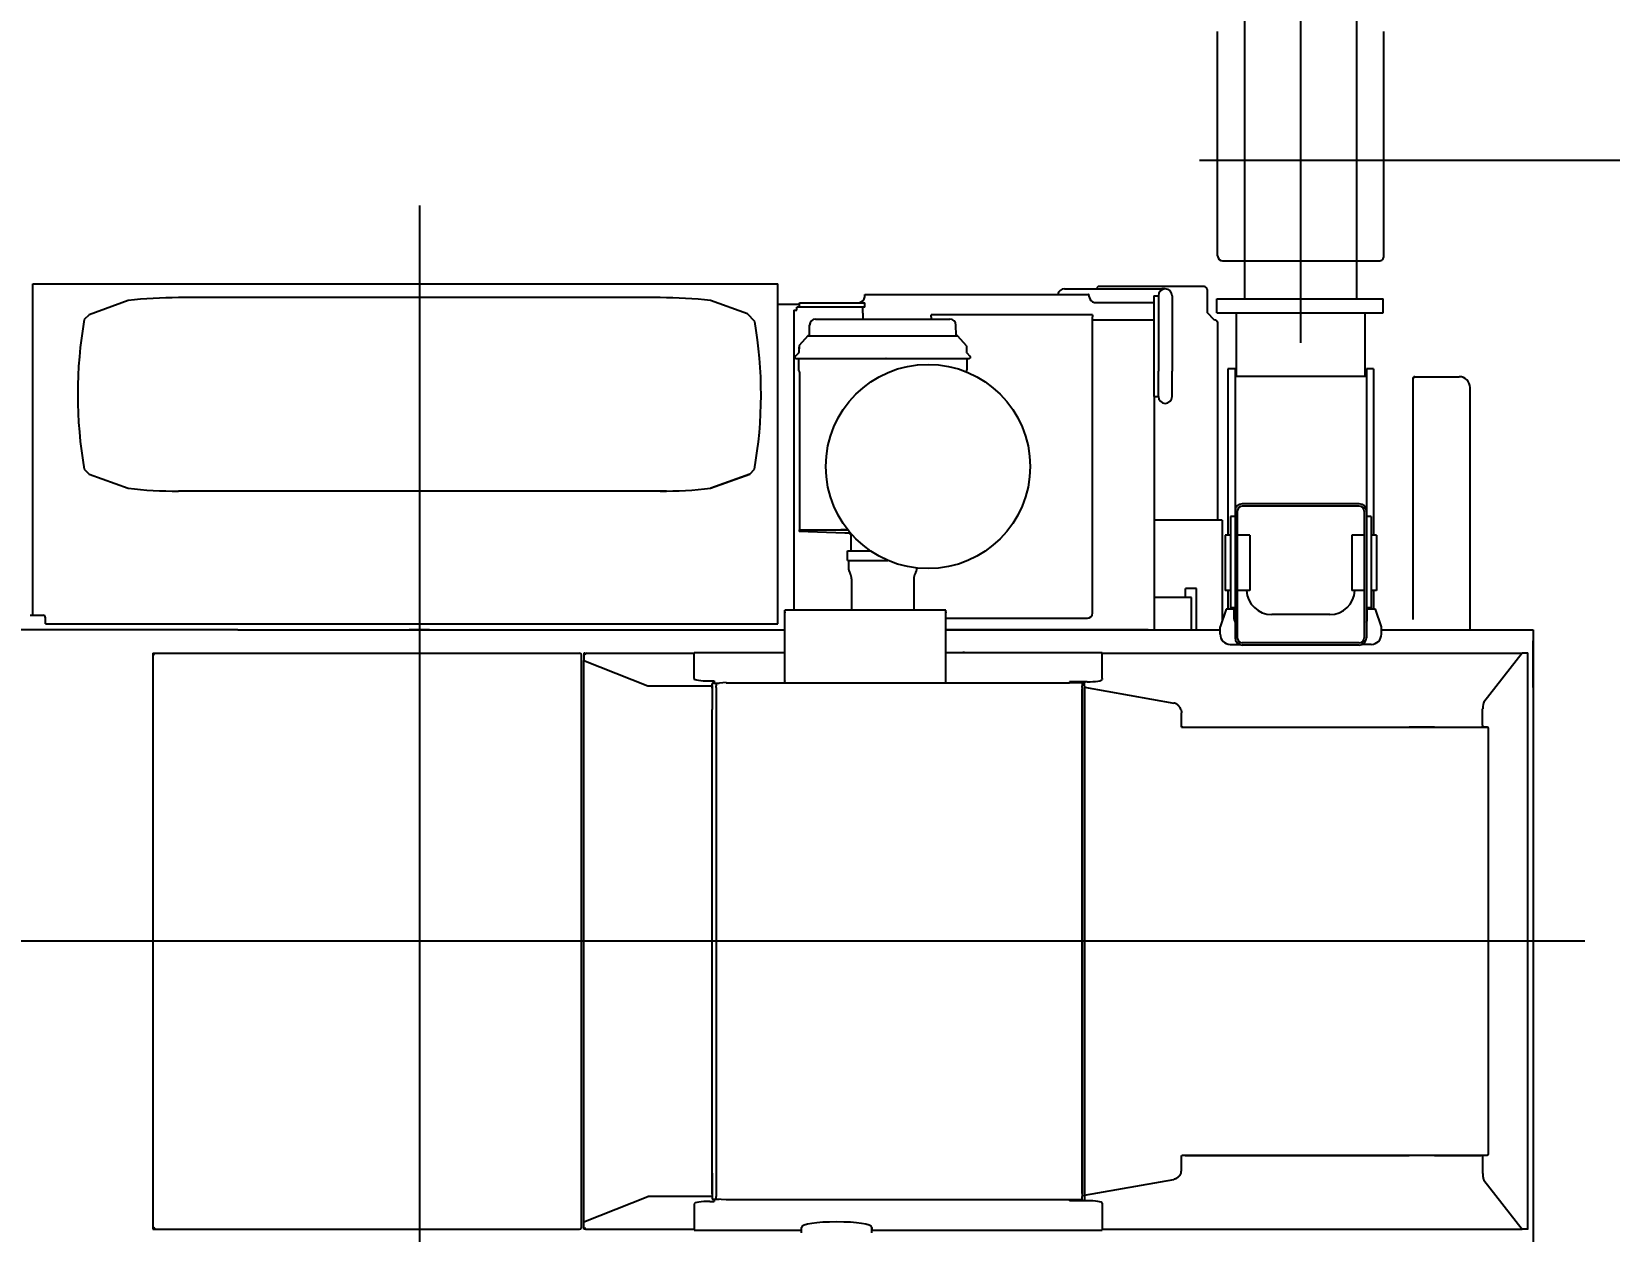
# Model space of a CAD drawing. Extents: x -31701 to 37626, y -27136 to 32271.
# Drawn here: x -23606 to -20474, y 17317 to 19698 of the extents above; entities that cross this region are included whole.
import ezdxf

# ---------------------------------------------------------------- set-up
doc = ezdxf.new("R2010")
doc.units = 0
doc.header["$PDMODE"] = 35
doc.layers.get('0').update_dxf_attribs({"linetype": 'CONTINUOUS'})
doc.layers.get('DEFPOINTS').update_dxf_attribs({"linetype": 'CONTINUOUS'})
doc.styles.add('MX_DIMTXSTY_2', font='txt.shx', dxfattribs={"width": 1.1, "bigfont": 'extfont.shx'})
doc.styles.add('MX_DIMTXSTY_3', font='txt.shx', dxfattribs={"width": 1.2, "bigfont": 'extfont.shx'})
doc.styles.add('MX_NOTE_STANDARD', font='txt.shx', dxfattribs={"bigfont": 'extfont.shx'})
doc.dimstyles.new('MXDIMSTYLE', dxfattribs={"dimtxt": 2.8, "dimasz": 2.5, "dimexe": 1, "dimexo": 0.5, "dimgap": 0.5, "dimtad": 1, "dimdsep": 46, "dimtxsty": 'MX_NOTE_STANDARD', "dimblk1": 'OPEN30', "dimblk2": 'OPEN30', "dimsah": 1, "dimcen": 2.5, "dimadec": 0, "dimazin": 0, "dimtfac": 1, "dimtmove": 0, "dimatfit": 3, "dimldrblk": 'OPEN30', "dimfxl": 1, "dimtzin": 0, "dimarcsym": 0})

# ---------------------------------------------------------------- blocks, each defined once
blk = doc.blocks.new('_OPEN30')
at = {"color": 0, "linetype": 'ByBlock', "lineweight": -2}
for p, q in [((-1, 0.267949), (0, 0)), ((0, 0), (-1, -0.267949)), ((0, 0), (-1, 0))]:
    blk.add_line(p, q, dxfattribs=at)
blk = doc.blocks.new('*D19')
at = {"color": 0, "linetype": 'Continuous', "lineweight": -2}
for p, q in [((-20888.337382, 21142.974889), (-18799.186747, 21142.974889)), ((-18800.186747, 21140.204889), (-18800.186747, 14645.744889)), ((-21170.769755, 14642.974889), (-18799.186747, 14642.974889))]:
    blk.add_line(p, q, dxfattribs=at)
at = {"layer": 'DEFPOINTS', "color": 0, "linetype": 'Continuous', "lineweight": 0}
for p in [(-20888.837382, 21142.974889), (-21171.269755, 14642.974889), (-18800.186747, 14642.974889)]:
    blk.add_point(p, dxfattribs=at)
at = {"color": 0, "linetype": 'Continuous', "lineweight": -2, "xscale": 2.77, "yscale": 2.77, "zscale": 2.77}
for p, rotation in [((-18800.186747, 21142.974889), 90), ((-18800.186747, 14642.974889), 270)]:
    blk.add_blockref('_OPEN30', p, dxfattribs=dict(at, rotation=rotation))
at = {"color": 0, "linetype": 'Continuous', "insert": (-18950.686747, 17892.974889), "char_height": 300, "attachment_point": 5, "rotation": 90, "line_spacing_factor": 0.792857, "style": 'MX_DIMTXSTY_2'}
blk.add_mtext('\\A1;6500', dxfattribs=at)
blk = doc.blocks.new('*D18')
at = {"color": 0, "linetype": 'Continuous', "lineweight": -2}
for p, q in [((-20888.337395, 19442.974889), (-19773.995477, 19442.974889)), ((-19774.995477, 19440.204889), (-19774.995477, 16345.744889)), ((-21170.769646, 16342.974889), (-19773.995477, 16342.974889))]:
    blk.add_line(p, q, dxfattribs=at)
at = {"layer": 'DEFPOINTS', "color": 0, "linetype": 'Continuous', "lineweight": 0}
for p in [(-20888.837395, 19442.974889), (-21171.269646, 16342.974889), (-19774.995477, 16342.974889)]:
    blk.add_point(p, dxfattribs=at)
at = {"color": 0, "linetype": 'Continuous', "lineweight": -2, "xscale": 2.77, "yscale": 2.77, "zscale": 2.77}
for p, rotation in [((-19774.995477, 19442.974889), 90), ((-19774.995477, 16342.974889), 270)]:
    blk.add_blockref('_OPEN30', p, dxfattribs=dict(at, rotation=rotation))
at = {"color": 0, "linetype": 'Continuous', "insert": (-19925.495477, 17892.974889), "char_height": 300, "attachment_point": 5, "rotation": 90, "line_spacing_factor": 0.792857, "style": 'MX_DIMTXSTY_3'}
blk.add_mtext('\\A1;3100', dxfattribs=at)

msp = doc.modelspace()

# ---------------------------------------------------------------- linework, layer by layer
at = {"color": 251, "linetype": 'Continuous'}
for p, q in [((-21087, 19080.06), (-21087, 21550.72)), ((-21198, 19167.78), (-21198, 21142.97)), ((-20976, 19167.78), (-20976, 21142.97)), ((-21252, 19252.97), (-21252, 19697.97)), ((-20922, 19252.97), (-20922, 19697.97)), ((-21287.73, 19442.97), (-20888.84, 19442.97)), ((-21242, 19242.97), (-20932, 19242.97)), ((-21489.01, 19192.17), (-21492.01, 19189.17)), ((-21492.01, 19189.17), (-21492.01, 19187.47)), ((-21279.01, 19192.17), (-21489.01, 19192.17)), ((-21273.01, 19186.17), (-21273.01, 19140.19)), ((-21253.51, 19167.78), (-20923.51, 19167.78)), ((-21253.51, 19139.78), (-21253.51, 19167.78)), ((-20923.51, 19139.78), (-20923.51, 19167.78)), ((-21258.01, 19125.19), (-21273.01, 19140.19)), ((-21253.51, 19139.78), (-20923.51, 19139.78)), ((-21214.5, 19013.59), (-21214.5, 19139.78)), ((-20959.51, 19013.59), (-20959.51, 19139.78)), ((-21255.01, 19125.19), (-21258.01, 19125.19)), ((-21255.01, 19125.19), (-21252.01, 19122.19)), ((-21252.01, 19122.19), (-21252.01, 18728.17)), ((-21231.5, 19028.66), (-21231.5, 18698.96)), ((-21217.5, 19028.66), (-21231.5, 19028.66)), ((-21217.5, 19028.66), (-21217.5, 18494.99)), ((-20956.5, 19013.59), (-21217.5, 19013.59)), ((-20956.5, 19028.66), (-20956.5, 18494.99)), ((-20942.5, 19028.66), (-20956.5, 19028.66)), ((-20942.5, 19028.66), (-20942.5, 18698.96)), ((-20971, 18760.97), (-21203, 18760.97)), ((-20971, 18756.31), (-21203, 18756.31)), ((-21243.01, 18728.17), (-21378, 18728.17)), ((-21243.01, 18728.17), (-21243.01, 18528.63)), ((-21226.5, 18735.83), (-21226.5, 18554.71)), ((-21217.5, 18735.83), (-21226.5, 18735.83)), ((-21213, 18746.31), (-21213, 18494.82)), ((-20961, 18746.31), (-20961, 18494.82)), ((-20947.5, 18735.83), (-20956.5, 18735.83)), ((-20947.5, 18735.83), (-20947.5, 18554.71)), ((-21237, 18698.96), (-21237, 18588.97)), ((-21226.5, 18698.96), (-21237, 18698.96)), ((-21188, 18698.96), (-21213, 18698.96)), ((-21188, 18698.96), (-21188, 18588.97)), ((-20986, 18698.96), (-20986, 18588.97)), ((-20961, 18698.96), (-20986, 18698.96)), ((-20937, 18698.96), (-20947.5, 18698.96)), ((-20937, 18698.96), (-20937, 18588.97)), ((-21304, 18575.09), (-21378, 18575.09)), ((-21294, 18593.16), (-21316, 18593.16)), ((-21316, 18575.09), (-21316, 18593.16)), ((-21304, 18510.97), (-21304, 18575.09)), ((-21294, 18510.97), (-21294, 18593.16)), ((-21226.5, 18588.97), (-21237, 18588.97)), ((-21231.5, 18588.97), (-21231.5, 18551.97)), ((-21188, 18588.97), (-21213, 18588.97)), ((-20961, 18588.97), (-20986, 18588.97)), ((-20937, 18588.97), (-20947.5, 18588.97)), ((-20942.5, 18588.97), (-20942.5, 18551.97)), ((-21235, 18551.97), (-21247, 18516.97)), ((-21219, 18551.97), (-21235, 18551.97)), ((-21217.5, 18554.71), (-21226.5, 18554.71)), ((-21225.5, 18554.71), (-21225.5, 18551.97)), ((-21219, 18531.97), (-21219, 18551.97)), ((-21029.5, 18540.99), (-21144.5, 18540.99)), ((-20947.5, 18554.71), (-20956.5, 18554.71)), ((-20939, 18551.97), (-20955, 18551.97)), ((-20955, 18531.97), (-20955, 18551.97)), ((-20948.5, 18554.71), (-20948.5, 18551.97)), ((-20927, 18516.97), (-20939, 18551.97)), ((-21247, 18501.97), (-21247, 18516.97)), ((-20927, 18501.97), (-20927, 18516.97)), ((-21227, 18481.97), (-21209.36, 18481.97)), ((-20971, 18484.83), (-21203, 18484.83)), ((-20971, 18480.5), (-21203, 18480.5)), ((-20947, 18481.97), (-20964.64, 18481.97))]:
    msp.add_line(p, q, dxfattribs=at)
at = {"color": 104, "linetype": 'Continuous'}
for p, q in [((-22836, 19352.91), (-22836, 16381.37)), ((-23603.13, 19197.27), (-22124.7, 19197.27)), ((-23603.13, 19178.86), (-23603.13, 19197.27)), ((-22124.7, 18522.67), (-22124.7, 19197.27)), ((-23603.13, 19174.97), (-23603.13, 19178.86)), ((-23603.13, 18539.97), (-23603.13, 19174.97)), ((-23414, 19164.08), (-23491.54, 19135.98)), ((-22358, 19169.98), (-23314, 19169.98)), ((-22185.18, 19137.69), (-22258, 19164.08)), ((-21951.9, 19174.7), (-21951.9, 19176.17)), ((-21951.9, 19176.17), (-21508.06, 19176.17)), ((-21555.9, 19187.47), (-21549, 19187.47)), ((-21549, 19187.47), (-21362.81, 19187.47)), ((-21378.5, 19173.56), (-21369.5, 19173.56)), ((-21378.5, 19173.56), (-21378.5, 18973.56)), ((-21369.5, 19173.87), (-21369.5, 19123.87)), ((-21355.9, 19187.47), (-21362.81, 19187.47)), ((-21342.3, 19173.87), (-21342.3, 19123.87)), ((-23491.54, 19135.98), (-23500.9, 19126.61)), ((-22170.47, 19122.98), (-22185.18, 19137.69)), ((-22082, 19156.57), (-22124.7, 19156.57)), ((-22093, 19144.97), (-22087, 19144.97)), ((-22093, 19144.97), (-22093, 19136.97)), ((-22093, 19136.97), (-22093, 18549.97)), ((-22082, 19150.97), (-22087, 19150.97)), ((-22087, 19144.97), (-22087, 19150.97)), ((-22082, 19150.97), (-22082, 19159.97)), ((-22082, 19159.97), (-21952, 19159.97)), ((-21952, 19150.97), (-22082, 19150.97)), ((-22079, 19150.97), (-22079.93, 19150.97)), ((-21956, 19138.97), (-21956, 19150.97)), ((-21956, 19138.97), (-21956, 19127.47)), ((-21952, 19150.97), (-21952, 19159.97)), ((-21500.48, 19135.99), (-21820.48, 19135.99)), ((-21820.48, 19131.69), (-21820.48, 19135.99)), ((-21820.48, 19131.69), (-21820.48, 19127.47)), ((-21500.48, 19135.99), (-21500.48, 19131.69)), ((-21500.48, 18543.69), (-21500.48, 19131.69)), ((-21496.22, 19160.27), (-21378.5, 19160.27)), ((-22062.12, 19095.45), (-22061.77, 19115.68)), ((-22054.04, 19126.68), (-22054.09, 19126.74)), ((-22049.77, 19127.47), (-21783.45, 19127.47)), ((-22049.77, 19127.47), (-21921.54, 19127.47)), ((-21911.68, 19127.47), (-21783.45, 19127.47)), ((-21771.1, 19095.45), (-21771.45, 19115.68)), ((-21378.5, 19124.97), (-21500.48, 19124.97)), ((-21384, 19124.97), (-21392, 19124.97)), ((-21369.5, 19123.87), (-21369.5, 19023.87)), ((-21342.3, 19123.87), (-21342.3, 19023.87)), ((-22082.62, 19074.6), (-22082.96, 19061.4)), ((-22082.69, 19071.75), (-22082.71, 19071.52)), ((-22065.35, 19094.14), (-22082.36, 19075.24)), ((-22064.6, 19094.47), (-22041.75, 19094.47)), ((-22062.42, 19094.78), (-22062.4, 19094.78)), ((-22041.75, 19094.47), (-21791.47, 19094.47)), ((-21791.47, 19094.47), (-21768.61, 19094.47)), ((-21770.8, 19094.78), (-21770.82, 19094.78)), ((-21767.87, 19094.14), (-21750.86, 19075.24)), ((-21750.6, 19074.6), (-21750.25, 19061.4)), ((-22090.11, 19050.17), (-22090.11, 19053.45)), ((-22090.11, 19050.17), (-22089.1, 19050.17)), ((-22083.26, 19060.72), (-22089.82, 19054.16)), ((-22088.99, 19049.04), (-22089.1, 19050.17)), ((-22088.99, 19049.04), (-21744.22, 19049.04)), ((-22083.81, 19048.44), (-22083.81, 19026.52)), ((-21749.96, 19060.72), (-21743.4, 19054.16)), ((-21749.41, 19048.44), (-21749.41, 19026.52)), ((-21743.11, 19050.17), (-21744.22, 19050.17)), ((-21744.11, 19050.17), (-21744.22, 19049.04)), ((-21743.11, 19053.45), (-21743.11, 19050.17)), ((-22081.9, 19023.02), (-22083.29, 19024.92)), ((-22081.61, 19022.14), (-22081.61, 18709.14)), ((-21749.93, 19024.92), (-21751.28, 19023.08)), ((-21369.5, 18973.87), (-21369.5, 19023.87)), ((-21342.3, 18973.87), (-21342.3, 19023.87)), ((-20860.6, 19011.37), (-20864.2, 19011.37)), ((-20864.2, 18531.43), (-20864.2, 19011.37)), ((-20860.6, 19012.97), (-20862.6, 19012.97)), ((-20862.6, 19011.37), (-20862.6, 19012.97)), ((-20860.6, 19012.97), (-20772.6, 19012.97)), ((-20751, 18510.97), (-20751, 18991.37)), ((-21378.5, 18973.56), (-21369.5, 18973.56)), ((-21378, 18973.56), (-21378, 18510.97)), ((-21369.5, 18973.77), (-21369.5, 18973.56)), ((-23500.91, 18829.35), (-23491.54, 18819.98)), ((-23491.54, 18819.98), (-23414, 18791.89)), ((-22258, 18791.89), (-22180.46, 18819.98)), ((-22180.46, 18819.97), (-22257.96, 18791.88)), ((-22180.47, 18819.98), (-22171.1, 18829.35)), ((-22345.52, 18785.97), (-23314, 18785.97)), ((-22082.61, 18709.14), (-21985.65, 18709.14)), ((-22082.61, 18709.14), (-22082.61, 18706.14)), ((-21991.86, 18702.97), (-22082.61, 18706.14)), ((-22022.42, 18709.14), (-22019.21, 18709.14)), ((-21985.65, 18709.14), (-21999.61, 18709.14)), ((-21980.56, 18702.97), (-21991.86, 18702.97)), ((-21991.86, 18702.97), (-21991.86, 18702.47)), ((-21980.13, 18702.47), (-21991.86, 18702.47)), ((-21980.1, 18699.47), (-21980.1, 18691.47)), ((-21986.61, 18648.47), (-21986.61, 18667.47)), ((-21986.61, 18667.47), (-21950.17, 18667.47)), ((-21980.1, 18691.47), (-21980.11, 18691.47)), ((-21980.11, 18691.47), (-21980.11, 18667.47)), ((-21950.17, 18667.47), (-21940.91, 18667.47)), ((-21986.61, 18648.47), (-21906.19, 18648.47)), ((-21984.61, 18648.47), (-21984.61, 18635.47)), ((-21978.26, 18612.15), (-21978.26, 18549.97)), ((-21854.96, 18612.15), (-21854.96, 18549.97)), ((-23608, 18539.97), (-23603.13, 18539.97)), ((-23603.13, 18539.97), (-23583, 18539.97)), ((-22111, 18405.76), (-22111, 18549.97)), ((-21791, 18549.97), (-22111, 18549.97)), ((-22111, 18546.42), (-22111, 18544.58)), ((-22106.32, 18549.97), (-22109.4, 18549.97)), ((-22106.32, 18549.97), (-22106.31, 18549.97)), ((-21795.69, 18549.97), (-21795.69, 18549.97)), ((-21792.6, 18549.97), (-21795.68, 18549.97)), ((-21791, 18405.76), (-21791, 18549.97)), ((-21791, 18546.42), (-21791, 18544.58)), ((-23202.93, 18510.97), (-23673.55, 18510.97)), ((-23587.02, 18510.97), (-23599, 18510.97)), ((-23578, 18522.67), (-23578, 18534.97)), ((-23578, 18522.67), (-22124.7, 18522.67)), ((-23196, 18510.97), (-23202.93, 18510.97)), ((-23196, 18510.97), (-22111, 18510.97)), ((-22816, 18510.97), (-22856, 18510.97)), ((-21791, 18533.69), (-21510.48, 18533.69)), ((-21390, 18510.97), (-21791, 18510.97)), ((-21791, 18510.97), (-21247, 18510.97)), ((-21390, 18510.97), (-21378.17, 18510.97)), ((-21378.17, 18510.97), (-21378, 18510.97)), ((-20927, 18510.97), (-20626, 18510.97)), ((-20626, 18510.97), (-20626, 17274.97)), ((-20626, 18500.81), (-20626, 18488.97)), ((-20626, 18396.28), (-20626, 18488.97)), ((-23364.6, 18464.57), (-23364.6, 17321.37)), ((-23361, 18460.97), (-23364.6, 18464.57)), ((-23364.6, 18464.57), (-22518, 18464.57)), ((-22514.4, 17324.97), (-22514.4, 18460.97)), ((-22509.6, 18464.57), (-22509.6, 18449.88)), ((-22508, 18464.57), (-22509.6, 18464.57)), ((-22509.6, 17336.07), (-22509.6, 18449.88)), ((-22509.35, 18449.67), (-22382.69, 18399.74)), ((-22508, 18460.97), (-22508, 18464.57)), ((-22504.4, 18464.57), (-22291, 18464.57)), ((-22291, 18466.17), (-22291, 18466.13)), ((-22291, 18466.17), (-22111, 18466.17)), ((-22291, 18414.03), (-22291, 18466.13)), ((-21791, 18466.17), (-21757.4, 18466.17)), ((-21791, 18466.17), (-21481, 18466.17)), ((-21754.4, 18466.17), (-21757.4, 18466.17)), ((-21481, 18466.17), (-21481, 18466.13)), ((-21481, 18414.03), (-21481, 18466.13)), ((-21481, 18464.57), (-20647.43, 18464.57)), ((-20647.5, 18464.53), (-20723.99, 18367.2)), ((-20636.65, 18464.57), (-20647.43, 18464.57)), ((-20636.4, 18462.77), (-20636.43, 18462.75)), ((-20636.43, 17323.21), (-20636.43, 18462.75)), ((-20636.4, 18462.97), (-20636.4, 18463.97)), ((-20636.4, 18462.77), (-20636.4, 18462.97)), ((-21481, 18414.03), (-21481, 18412.45)), ((-22380.1, 18399.38), (-22380.1, 18399.4)), ((-22379.34, 18399.38), (-22380.1, 18399.38)), ((-22255, 18399.38), (-22379.34, 18399.38)), ((-22261.03, 18409.4), (-22251, 18409.4)), ((-22255, 18398.43), (-22255, 18404.66)), ((-22255, 18400.11), (-22255, 18399.38)), ((-22255, 18399.38), (-22255, 18352.97)), ((-22255, 18394.87), (-22255, 18398.43)), ((-22255, 18394.87), (-22255, 18352.97)), ((-22253, 18405.07), (-22241.43, 18405.07)), ((-22251, 18409.4), (-22251, 18405.84)), ((-22251, 18405.07), (-22251, 18405.84)), ((-22227, 18406.36), (-22247, 18404.57)), ((-22247, 18404.57), (-22247, 18399.86)), ((-22247, 18396.3), (-22247, 18399.86)), ((-22247, 18396.3), (-22247, 17389.65)), ((-22227, 18406.36), (-22227, 18405.72)), ((-22227, 18405.76), (-21546, 18405.76)), ((-22106, 18405.76), (-22106, 18405.84)), ((-21796, 18405.76), (-21796, 18405.84)), ((-21546, 18407.82), (-21546, 18406.36)), ((-21511, 18407.82), (-21546, 18407.82)), ((-21546, 18406.36), (-21521, 18406.36)), ((-21546, 18405.72), (-21546, 18406.36)), ((-21521, 18406.36), (-21521, 18399.86)), ((-21521, 18396.3), (-21521, 18399.86)), ((-21521, 18396.3), (-21521, 17389.65)), ((-21521, 17392.47), (-21521, 18393.47)), ((-21516, 18407.82), (-21516, 18405.56)), ((-21516, 18398.77), (-21516, 18405.56)), ((-21516, 18398.77), (-21516, 18397.19)), ((-21516, 18397.19), (-21516, 18397.16)), ((-21516, 18396.95), (-21516, 18397.16)), ((-21516, 18396.95), (-21339.03, 18365.61)), ((-21516, 18396.95), (-21516, 18362.97)), ((-22255, 17432.97), (-22255, 18352.97)), ((-21516, 18362.97), (-21516, 17422.97)), ((-20726.23, 18354.02), (-20726.03, 18354.02)), ((-20726.23, 18345.86), (-20726.23, 18354.02)), ((-21323.62, 18317.97), (-21323.62, 18345.86)), ((-21323.62, 18317.97), (-21322.1, 18317.97)), ((-21322.65, 18317.97), (-21321.59, 18317.97)), ((-21321.59, 18317.97), (-21322.1, 18317.97)), ((-21321.59, 18317.97), (-21316.23, 18317.97)), ((-21320.97, 18317.97), (-21321.59, 18317.97)), ((-21316.23, 18317.97), (-21316.23, 18318.58)), ((-21316.23, 18317.97), (-21314.63, 18317.97)), ((-21316.23, 18317.97), (-20729.16, 18317.97)), ((-21314.63, 18317.97), (-20730.49, 18317.97)), ((-20821.6, 18317.98), (-20871.6, 18317.98)), ((-20821.6, 18317.97), (-20871.6, 18317.97)), ((-20730.49, 18317.97), (-20728.23, 18317.97)), ((-20728.22, 18317.97), (-20717.45, 18317.97)), ((-20717.42, 18317.97), (-20728.22, 18317.97)), ((-20726.23, 18321.57), (-20726.23, 18345.86)), ((-20726.23, 18321.57), (-20726.23, 18318.58)), ((-20714.26, 17471.14), (-20714.26, 18314.81)), ((-20523.01, 17892.97), (-28315.75, 17892.97)), ((-21323.62, 17440.09), (-21323.62, 17467.97)), ((-21323.62, 17467.97), (-21322.1, 17467.97)), ((-21321.59, 17467.97), (-21322.1, 17467.97)), ((-21316.23, 17467.97), (-21321.59, 17467.97)), ((-21320.97, 17467.97), (-21321.59, 17467.97)), ((-21320.97, 17468.58), (-21320.97, 17467.97)), ((-20871.6, 17467.97), (-21316.23, 17467.97)), ((-21316.23, 17467.97), (-20871.6, 17467.97)), ((-20821.6, 17467.97), (-20871.6, 17467.97)), ((-20821.6, 17467.96), (-20871.6, 17467.96)), ((-20728.23, 17467.97), (-20821.6, 17467.97)), ((-20821.6, 17467.97), (-20729.16, 17467.97)), ((-20717.42, 17467.97), (-20729.16, 17467.97)), ((-20726.23, 17467.37), (-20726.23, 17464.37)), ((-20726.2, 17466.37), (-20726.23, 17466.42)), ((-20726.2, 17466.37), (-20726.23, 17466.37)), ((-20726.23, 17464.37), (-20726.23, 17440.09)), ((-20726.23, 17440.09), (-20726.23, 17431.93)), ((-20726.23, 17440.09), (-20726.03, 17440.09)), ((-22255, 17391.08), (-22255, 17432.97)), ((-22255, 17432.97), (-22255, 17386.57)), ((-21516, 17422.97), (-21516, 17389)), ((-21516, 17389), (-21339.03, 17420.34)), ((-20726.23, 17431.93), (-20726.03, 17431.93)), ((-20723.99, 17418.75), (-20647.5, 17321.42)), ((-22509.35, 17336.28), (-22382.69, 17386.21)), ((-22255, 17386.57), (-22380.11, 17386.57)), ((-22255, 17391.08), (-22255, 17387.52)), ((-22255, 17387.52), (-22255, 17381.29)), ((-22255, 17386.57), (-22255, 17385.84)), ((-22253, 17380.88), (-22241.43, 17380.88)), ((-22251, 17380.1), (-22251, 17380.88)), ((-22251, 17380.1), (-22251, 17376.54)), ((-22247, 17389.65), (-22247, 17386.09)), ((-22247, 17381.38), (-22247, 17386.09)), ((-22227, 17379.59), (-22247, 17381.38)), ((-22227, 17380.23), (-22227, 17379.59)), ((-22227, 17380.19), (-21546, 17380.19)), ((-21546, 17379.59), (-21546, 17380.23)), ((-21546, 17379.59), (-21546, 17378.12)), ((-21521, 17379.59), (-21546, 17379.59)), ((-21511, 17378.12), (-21546, 17378.12)), ((-21521, 17389.65), (-21521, 17386.09)), ((-21521, 17379.59), (-21521, 17386.09)), ((-21516, 17389), (-21516, 17388.79)), ((-21516, 17388.79), (-21516, 17388.76)), ((-21516, 17387.18), (-21516, 17388.76)), ((-21516, 17387.18), (-21516, 17380.39)), ((-21516, 17378.12), (-21516, 17380.39)), ((-20626, 17389.67), (-20626, 17296.97)), ((-22291, 17371.91), (-22291, 17319.82)), ((-22259.6, 17376.54), (-22251, 17376.54)), ((-21481, 17373.49), (-21481, 17371.91)), ((-21481, 17371.91), (-21481, 17319.82)), ((-23361, 17324.97), (-23364.6, 17321.37)), ((-23364.6, 17321.37), (-22518, 17321.37)), ((-22509.6, 17321.37), (-22509.6, 17336.07)), ((-22508, 17321.37), (-22509.6, 17321.37)), ((-22508, 17324.97), (-22508, 17321.37)), ((-22507.56, 17323.25), (-22507.5, 17323.14)), ((-22504.4, 17321.37), (-22291, 17321.37)), ((-22291, 17319.82), (-22291, 17319.77)), ((-22291, 17319.77), (-22078, 17319.77)), ((-22078, 17314.37), (-22078, 17325.22)), ((-22078, 17325.05), (-22078, 17325.22)), ((-21938, 17325.22), (-21938, 17319.82)), ((-21938, 17314.37), (-21938, 17325.05)), ((-21938, 17319.77), (-21938, 17319.82)), ((-21938, 17319.77), (-21481, 17319.77)), ((-21481, 17321.37), (-20647.43, 17321.37)), ((-21481, 17319.82), (-21481, 17319.77)), ((-20636.65, 17321.37), (-20647.43, 17321.37)), ((-20636.4, 17323.18), (-20636.43, 17323.21)), ((-20636.4, 17322.97), (-20636.4, 17323.18)), ((-20636.4, 17321.98), (-20636.4, 17322.97))]:
    msp.add_line(p, q, dxfattribs=at)
msp.add_circle((-21826.71, 18834.94), 202.7, dxfattribs=at)
at = {"color": 251, "linetype": 'Continuous'}
for centre, radius, start, end in [((-21242, 19252.97), 10, 179.99998, 269.99996), ((-20932, 19252.97), 10, 269.99996, 0), ((-21279.01, 19186.17), 6, 0, 90), ((-21203, 18746.47), 14.5, 89.99998, 179.99996), ((-21203, 18746.31), 10, 89.99998, 179.99996), ((-20971, 18746.47), 14.5, 359.99996, 89.99993), ((-20971, 18746.31), 10, 359.99996, 89.99993), ((-21144.5, 18590.99), 50, 182.32132, 270.00002), ((-21029.5, 18590.99), 50, 270.00002, 357.67868), ((-21205, 18531.97), 14, 180, 206.81476), ((-20969, 18531.97), 14, 333.27008, 359.99996), ((-21227, 18501.97), 20, 180, 270), ((-21203, 18494.99), 14.5, 180.00004, 270.00002), ((-21203, 18494.82), 10, 180.00004, 270.00002), ((-20971, 18494.99), 14.5, 270.00002, 359.99996), ((-20971, 18494.82), 10, 270.00002, 359.99996), ((-20947, 18501.97), 20, 270, 0)]:
    msp.add_arc(centre, radius, start, end, dxfattribs=at)
at = {"color": 104, "linetype": 'Continuous'}
for centre, radius, start, end in [((-23314, 18319.98), 850, 90, 96.75635), ((-22358, 18319.98), 850, 83.24366, 90), ((-21965.9, 19173.87), 14, 278.21321, 351.78679), ((-21555.9, 19173.87), 13.6, 90, 170.26384), ((-21492.9, 19173.87), 14, 188.21321, 256.27087), ((-21355.9, 19173.87), 13.6, 0, 180), ((-21964.99, 19168.04), 8.1, 274.9245, 277.71119), ((-21965.3, 19169.83), 9.91, 276.08423, 278.12028), ((-21645.9, 19133.87), 17.3, 172.72957, 172.9799), ((-22664, 18977.98), 850, 169.92904, 190.07043), ((-23008, 18977.98), 850, 349.92998, 9.8221), ((-22049.77, 19115.47), 12, 90.00269, 178.99999), ((-21783.45, 19115.47), 12, 1.00001, 89.99731), ((-22059.59, 19069.33), 23.22, 174.57862, 182.96832), ((-22081.62, 19074.57), 1, 138.00094, 178.49906), ((-22064.6, 19093.47), 0.999, 89.9331, 138.00834), ((-22063.12, 19095.47), 1, 270.00019, 358.99985), ((-21770.1, 19095.47), 1, 181.00015, 269.99981), ((-21768.61, 19093.47), 0.999, 41.99166, 90.0669), ((-21772.43, 19076.91), 17.95, 74.52665, 76.05985), ((-21751.6, 19074.57), 1, 1.50121, 41.99845), ((-22089.11, 19053.45), 1, 135.0019, 179.9979), ((-22084.81, 19048.44), 1, 0.00017, 36.86909), ((-22083.96, 19061.43), 1, 315.00121, 358.49881), ((-21922.1, 19046.03), 3.16, 107.52692, 111.38544), ((-21911.12, 19046.03), 3.15, 68.61155, 72.474), ((-21749.25, 19061.43), 1, 181.50118, 224.99881), ((-21748.41, 19048.44), 1, 143.13091, 179.99983), ((-21744.11, 19053.45), 1, 0.00065, 44.99956), ((-22081.11, 19026.52), 2.7, 180.00048, 216.16052), ((-22083.11, 19022.14), 1.5, 0.00048, 36.16052), ((-21752.11, 19026.52), 2.7, 323.83948, 359.99952), ((-20772.6, 18991.37), 21.6, 0, 90), ((-21355.9, 18973.87), 13.6, 180, 0), ((-23314, 19635.98), 850, 263.24365, 269.99996), ((-22358, 19635.98), 850, 270, 276.75635), ((-21983.1, 18699.47), 3, 0.00632, 90.00591), ((-21958.61, 18635.47), 26, 180, 210.46302), ((-21874.61, 18635.47), 26, 329.53698, 355.5089), ((-21998.26, 18612.15), 20, 0, 30.46302), ((-21834.96, 18612.15), 20, 149.53698, 180), ((-23583, 18534.97), 5, 0, 90), ((-21510.48, 18543.69), 10, 270, 0), ((-22518, 18460.97), 3.6, 0, 90), ((-22504.4, 18460.97), 3.6, 90, 180), ((-20647.42, 18464.48), 0.0929, 97.35397, 148.81072), ((-20728.23, 18321.57), 3.6, 270, 303.74899), ((-20728.23, 17464.37), 3.6, 56.25102, 90), ((-20640.05, 17379.13), 3.62, 0.02697, 6.9791), ((-20640.06, 17372.82), 3.63, 353.02759, 359.96386), ((-22518, 17324.97), 3.6, 270, 0), ((-22504.4, 17324.97), 3.6, 180, 208.51399), ((-22504.4, 17324.97), 3.6, 210.68584, 238.53555), ((-22504.4, 17324.98), 3.61, 238.57623, 242.74413), ((-22504.4, 17324.97), 3.6, 242.66023, 258.97269), ((-22504.4, 17324.97), 3.6, 258.97349, 270), ((-20647.42, 17321.47), 0.0929, 211.18928, 262.64603)]:
    msp.add_arc(centre, radius, start, end, dxfattribs=at)
for centre, major_axis, ratio, start_param, end_param in [((-22109.4, 18548.37), (3.6, 0), 0.859536, 0.541551, 0.5434296), ((-21792.6, 18548.37), (3.6, 0), 0.859536, 2.598163, 2.6000417), ((-22506.01, 18449.88), (3.59, 0), 0.155209, 3.1416019, 3.5167224), ((-22506, 18449.88), (2, 0), 0.155113, 3.1415967, 3.5164737), ((-20636.65, 18460.97), (0, -3.6), 0.122785, 2.5525617, 3.1415927), ((-22261, 18414.03), (-30, 0), 0.154348, 0, 1.5698669), ((-21511, 18412.45), (-30, 0), 0.154348, 1.5707963, 3.1415927), ((-22379.34, 18399.94), (3.6, 0), 0.155044, 3.5162879, 4.4979593), ((-22253, 18404.66), (2, 0), 0.207237, 1.5708182, 3.14159), ((-22107.41, 18409.6), (3.6, 0), 0.200504, 3.1416021, 3.6134885), ((-20723.58, 18345.86), (0, -21.6), 0.122785, 3.2965894, 4.3250724), ((-20717.86, 18314.37), (2.7, 2.7), 0.884697, 5.5588838, 7.0074881), ((-20717.86, 17471.58), (2.7, -2.7), 0.884696, 5.5588828, 7.007486), ((-20723.58, 17440.09), (0, -21.6), 0.122785, 5.0997056, 6.1281886), ((-22379.34, 17386.01), (3.6, 0), 0.155044, 1.785226, 2.7668974), ((-22253, 17381.29), (2, 0), 0.207237, 3.1415953, 4.7123671), ((-21511, 17373.49), (-30, 0), 0.154377, 3.1415927, 4.712389), ((-22261, 17371.91), (-30, 0), 0.154377, 4.6657572, 6.2831853), ((-22506.01, 17336.07), (3.59, 0), 0.155209, 2.7664629, 3.1415834), ((-22008, 17325.22), (-70, 0), 0.154377, 3.1415927, 6.2831853), ((-20636.65, 17324.97), (0, 3.6), 0.122785, 3.1415927, 3.7306236)]:
    msp.add_ellipse(centre, major_axis=major_axis, ratio=ratio, start_param=start_param, end_param=end_param, dxfattribs=at)
for points, knots in [([(-21952.05, 19171.87), (-21952.04, 19171.88), (-21952.04, 19171.9), (-21952.04, 19171.92), (-21952.04, 19171.94), (-21952.03, 19171.96), (-21952.03, 19171.98), (-21952.03, 19172), (-21952.03, 19172.02), (-21952.02, 19172.04), (-21952.02, 19172.06), (-21952.02, 19172.08), (-21952.02, 19172.1), (-21952.02, 19172.12), (-21952.01, 19172.14), (-21952.01, 19172.16), (-21952.01, 19172.18), (-21952.01, 19172.2), (-21952.01, 19172.22), (-21952, 19172.24), (-21952, 19172.26), (-21952, 19172.28), (-21952, 19172.3), (-21952, 19172.32), (-21951.99, 19172.34), (-21951.99, 19172.36), (-21951.99, 19172.38), (-21951.99, 19172.4), (-21951.99, 19172.42), (-21951.99, 19172.44), (-21951.98, 19172.46), (-21951.98, 19172.48), (-21951.98, 19172.5), (-21951.98, 19172.52), (-21951.98, 19172.54), (-21951.98, 19172.56), (-21951.97, 19172.58), (-21951.97, 19172.6), (-21951.97, 19172.62), (-21951.97, 19172.64), (-21951.97, 19172.66), (-21951.97, 19172.68), (-21951.97, 19172.7), (-21951.96, 19172.72), (-21951.96, 19172.74), (-21951.96, 19172.77), (-21951.96, 19172.79), (-21951.96, 19172.81), (-21951.96, 19172.83), (-21951.96, 19172.85), (-21951.96, 19172.87), (-21951.95, 19172.89), (-21951.95, 19172.91), (-21951.95, 19172.93), (-21951.95, 19172.95), (-21951.95, 19172.97), (-21951.95, 19172.99), (-21951.95, 19173.01), (-21951.95, 19173.03), (-21951.95, 19173.05), (-21951.95, 19173.07), (-21951.94, 19173.09), (-21951.94, 19173.11), (-21951.94, 19173.13), (-21951.94, 19173.15), (-21951.94, 19173.17), (-21951.94, 19173.19), (-21951.94, 19173.21), (-21951.94, 19173.23), (-21951.94, 19173.25), (-21951.94, 19173.27), (-21951.93, 19173.29), (-21951.93, 19173.31), (-21951.93, 19173.33), (-21951.93, 19173.35), (-21951.93, 19173.37), (-21951.93, 19173.39), (-21951.93, 19173.41), (-21951.93, 19173.43), (-21951.93, 19173.46), (-21951.93, 19173.48), (-21951.93, 19173.5), (-21951.93, 19173.52), (-21951.92, 19173.54), (-21951.92, 19173.56), (-21951.92, 19173.58), (-21951.92, 19173.6), (-21951.92, 19173.62), (-21951.92, 19173.64), (-21951.92, 19173.66), (-21951.92, 19173.68), (-21951.92, 19173.7), (-21951.92, 19173.72), (-21951.92, 19173.74), (-21951.92, 19173.76), (-21951.92, 19173.78), (-21951.92, 19173.8), (-21951.92, 19173.82), (-21951.92, 19173.84), (-21951.91, 19173.86), (-21951.91, 19173.88), (-21951.91, 19173.9), (-21951.91, 19173.92), (-21951.91, 19173.94), (-21951.91, 19173.96), (-21951.91, 19173.98), (-21951.91, 19174), (-21951.91, 19174.02), (-21951.91, 19174.04), (-21951.91, 19174.06), (-21951.91, 19174.08), (-21951.91, 19174.11), (-21951.91, 19174.13), (-21951.91, 19174.15), (-21951.91, 19174.17), (-21951.91, 19174.19), (-21951.91, 19174.21), (-21951.91, 19174.23), (-21951.91, 19174.25), (-21951.91, 19174.27), (-21951.91, 19174.29), (-21951.9, 19174.31), (-21951.9, 19174.33), (-21951.9, 19174.35), (-21951.9, 19174.37), (-21951.9, 19174.39), (-21951.9, 19174.41), (-21951.9, 19174.43), (-21951.9, 19174.45), (-21951.9, 19174.47), (-21951.9, 19174.49), (-21951.9, 19174.51), (-21951.9, 19174.53), (-21951.9, 19174.55), (-21951.9, 19174.57), (-21951.9, 19174.59), (-21951.9, 19174.61), (-21951.9, 19174.64), (-21951.9, 19174.63), (-21951.9, 19174.61), (-21951.9, 19174.67), (-21951.9, 19174.68), (-21951.9, 19174.7)], [0, 0, 0, 0, 0.020323, 0.0406461, 0.0609691, 0.0812921, 0.1016151, 0.1219381, 0.142261, 0.1625839, 0.1829068, 0.2032297, 0.2235527, 0.2438756, 0.2641984, 0.2845213, 0.3048441, 0.325167, 0.3454898, 0.3658127, 0.3861355, 0.4064583, 0.4267811, 0.4471039, 0.4674267, 0.4877495, 0.5080723, 0.5283951, 0.5487179, 0.5690407, 0.5893635, 0.6096862, 0.630009, 0.6503318, 0.6706546, 0.6909773, 0.7113001, 0.7316229, 0.7519456, 0.7722684, 0.7925912, 0.8129139, 0.8332367, 0.8535595, 0.8738822, 0.894205, 0.9145277, 0.9348505, 0.9551732, 0.975496, 0.9958188, 1.0161415, 1.0364643, 1.056787, 1.0771098, 1.0974325, 1.1177553, 1.138078, 1.1584007, 1.1787235, 1.1990462, 1.2193689, 1.2396917, 1.2600144, 1.2803371, 1.3006598, 1.3209826, 1.3413053, 1.361628, 1.3819507, 1.4022735, 1.4225962, 1.4429189, 1.4632416, 1.4835644, 1.5038871, 1.5242098, 1.5445325, 1.5648553, 1.585178, 1.6055007, 1.6258234, 1.6461462, 1.6664689, 1.6867916, 1.7071143, 1.727437, 1.7477598, 1.7680825, 1.7884052, 1.8087279, 1.8290507, 1.8493734, 1.8696961, 1.8900189, 1.9103416, 1.9306643, 1.950987, 1.9713097, 1.9916324, 2.0119551, 2.0322777, 2.0526004, 2.0729231, 2.0932459, 2.1135688, 2.1338917, 2.1542147, 2.1745375, 2.1948603, 2.2151829, 2.2355052, 2.2558272, 2.2761491, 2.2964711, 2.3167935, 2.3371165, 2.3574404, 2.3777654, 2.3980912, 2.4184166, 2.4387408, 2.4590626, 2.4793809, 2.4996951, 2.5200077, 2.5403242, 2.5606503, 2.5809916, 2.6013481, 2.6216981, 2.6420144, 2.6622699, 2.6824845, 2.7028083, 2.7233996, 2.7439129, 2.7635994, 2.7722943, 2.7729157, 2.8022802, 2.8466377, 2.8466377, 2.8466377, 2.8466377]), ([(-21506.76, 19171.87), (-21506.76, 19171.9), (-21506.77, 19171.94), (-21506.78, 19172), (-21506.79, 19172.07), (-21506.8, 19172.13), (-21506.81, 19172.2), (-21506.82, 19172.26), (-21506.83, 19172.33), (-21506.84, 19172.39), (-21506.85, 19172.46), (-21506.86, 19172.52), (-21506.87, 19172.58), (-21506.88, 19172.65), (-21506.89, 19172.71), (-21506.9, 19172.78), (-21506.91, 19172.84), (-21506.92, 19172.9), (-21506.93, 19172.97), (-21506.95, 19173.03), (-21506.96, 19173.09), (-21506.97, 19173.15), (-21506.98, 19173.22), (-21506.99, 19173.28), (-21507, 19173.34), (-21507.01, 19173.4), (-21507.02, 19173.46), (-21507.04, 19173.53), (-21507.05, 19173.59), (-21507.06, 19173.65), (-21507.07, 19173.71), (-21507.08, 19173.77), (-21507.1, 19173.84), (-21507.11, 19173.9), (-21507.12, 19173.96), (-21507.13, 19174.02), (-21507.15, 19174.08), (-21507.16, 19174.15), (-21507.17, 19174.21), (-21507.19, 19174.27), (-21507.2, 19174.33), (-21507.21, 19174.39), (-21507.23, 19174.45), (-21507.24, 19174.51), (-21507.25, 19174.57), (-21507.27, 19174.64), (-21507.28, 19174.7), (-21507.3, 19174.75), (-21507.31, 19174.81), (-21507.33, 19174.87), (-21507.34, 19174.93), (-21507.36, 19174.99), (-21507.37, 19175.05), (-21507.39, 19175.1), (-21507.4, 19175.16), (-21507.42, 19175.21), (-21507.44, 19175.27), (-21507.45, 19175.32), (-21507.47, 19175.37), (-21507.49, 19175.42), (-21507.5, 19175.47), (-21507.52, 19175.52), (-21507.54, 19175.57), (-21507.56, 19175.61), (-21507.58, 19175.66), (-21507.59, 19175.7), (-21507.61, 19175.74), (-21507.63, 19175.78), (-21507.65, 19175.82), (-21507.67, 19175.86), (-21507.69, 19175.89), (-21507.71, 19175.93), (-21507.73, 19175.96), (-21507.75, 19175.99), (-21507.78, 19176.02), (-21507.8, 19176.04), (-21507.82, 19176.07), (-21507.84, 19176.09), (-21507.87, 19176.11), (-21507.89, 19176.12), (-21507.91, 19176.14), (-21507.94, 19176.15), (-21507.96, 19176.16), (-21507.99, 19176.17), (-21508.01, 19176.17), (-21508.03, 19176.17), (-21508.05, 19176.17), (-21508.06, 19176.17)], [0, 0, 0, 0, 0.0646753, 0.1296905, 0.1949538, 0.2603831, 0.3259063, 0.3914607, 0.4569926, 0.5224565, 0.5878152, 0.6530386, 0.7181036, 0.7829937, 0.8476979, 0.9122108, 0.9765318, 1.0406646, 1.1046168, 1.1683992, 1.2320254, 1.2955113, 1.3588746, 1.4221341, 1.4853094, 1.5484204, 1.6114865, 1.6745265, 1.7375576, 1.8005953, 1.8636528, 1.9267403, 1.9898645, 2.0530284, 2.1162306, 2.1794644, 2.242718, 2.3059735, 2.3692066, 2.432386, 2.4954728, 2.5584201, 2.6211728, 2.6836862, 2.7459536, 2.8079632, 2.8696919, 2.9311066, 2.9921657, 3.0528204, 3.1130163, 3.1726947, 3.2317944, 3.2902524, 3.3480062, 3.4049946, 3.4611596, 3.5164478, 3.5708116, 3.6242111, 3.6766154, 3.7280026, 3.7783514, 3.8276353, 3.8758233, 3.9228809, 3.9687711, 4.0134558, 4.0568967, 4.0990567, 4.1399016, 4.1794015, 4.2175325, 4.2542791, 4.2896359, 4.3236107, 4.3562179, 4.3874783, 4.4174353, 4.4461569, 4.4737347, 4.5002797, 4.5259144, 4.5507614, 4.5749301, 4.5986233, 4.6221631, 4.6221631, 4.6221631, 4.6221631]), ([(-21324.8, 18352.25), (-21324.84, 18352.38), (-21324.92, 18352.63), (-21325.05, 18353.01), (-21325.18, 18353.39), (-21325.32, 18353.77), (-21325.47, 18354.14), (-21325.63, 18354.5), (-21325.79, 18354.87), (-21325.96, 18355.23), (-21326.13, 18355.58), (-21326.31, 18355.93), (-21326.5, 18356.28), (-21326.69, 18356.62), (-21326.89, 18356.96), (-21327.09, 18357.29), (-21327.3, 18357.62), (-21327.52, 18357.94), (-21327.74, 18358.26), (-21327.97, 18358.57), (-21328.2, 18358.88), (-21328.44, 18359.18), (-21328.68, 18359.47), (-21328.93, 18359.76), (-21329.18, 18360.04), (-21329.43, 18360.32), (-21329.7, 18360.59), (-21329.96, 18360.86), (-21330.23, 18361.12), (-21330.5, 18361.37), (-21330.78, 18361.62), (-21331.06, 18361.86), (-21331.35, 18362.09), (-21331.64, 18362.32), (-21331.93, 18362.54), (-21332.23, 18362.75), (-21332.53, 18362.96), (-21332.83, 18363.16), (-21333.14, 18363.35), (-21333.45, 18363.53), (-21333.76, 18363.71), (-21334.07, 18363.89), (-21334.39, 18364.05), (-21334.71, 18364.21), (-21335.03, 18364.36), (-21335.35, 18364.5), (-21335.68, 18364.64), (-21336.01, 18364.77), (-21336.34, 18364.89), (-21336.67, 18365.01), (-21337, 18365.12), (-21337.34, 18365.22), (-21337.67, 18365.31), (-21338.01, 18365.4), (-21338.35, 18365.47), (-21338.69, 18365.55), (-21338.92, 18365.59), (-21339.03, 18365.61)], [0, 0, 0, 0, 0.4022539, 0.8038274, 1.2046803, 1.6047705, 2.0040562, 2.4024965, 2.800051, 3.1966805, 3.5923464, 3.9870117, 4.3806402, 4.7731976, 5.1646509, 5.5549689, 5.9441227, 6.332085, 6.7188312, 7.1043391, 7.4885891, 7.8715646, 8.2532519, 8.6336405, 9.0127234, 9.3904973, 9.7669622, 10.1421217, 10.5159807, 10.8885462, 11.2598269, 11.629834, 11.9985804, 12.3660809, 12.7323525, 13.0974136, 13.4612847, 13.8239879, 14.1855469, 14.5459873, 14.905336, 15.2636218, 15.6208747, 15.9771265, 16.3324103, 16.6867607, 17.0402139, 17.3928073, 17.7445798, 18.0955717, 18.4458248, 18.7953821, 19.1442882, 19.4925888, 19.8403314, 20.1875647, 20.5343379, 20.5343379, 20.5343379, 20.5343379]), ([(-21324.8, 18352.25), (-21324.78, 18352.2), (-21324.75, 18352.1), (-21324.7, 18351.94), (-21324.66, 18351.78), (-21324.61, 18351.63), (-21324.57, 18351.47), (-21324.52, 18351.32), (-21324.47, 18351.16), (-21324.43, 18351), (-21324.39, 18350.84), (-21324.34, 18350.69), (-21324.3, 18350.53), (-21324.26, 18350.37), (-21324.22, 18350.21), (-21324.18, 18350.05), (-21324.14, 18349.89), (-21324.1, 18349.73), (-21324.07, 18349.57), (-21324.03, 18349.41), (-21324, 18349.25), (-21323.96, 18349.09), (-21323.93, 18348.93), (-21323.9, 18348.77), (-21323.87, 18348.61), (-21323.85, 18348.45), (-21323.82, 18348.29), (-21323.79, 18348.13), (-21323.77, 18347.97), (-21323.75, 18347.81), (-21323.73, 18347.64), (-21323.71, 18347.48), (-21323.7, 18347.32), (-21323.68, 18347.16), (-21323.67, 18347), (-21323.66, 18346.83), (-21323.65, 18346.67), (-21323.64, 18346.51), (-21323.63, 18346.35), (-21323.63, 18346.18), (-21323.62, 18346.02), (-21323.62, 18345.91), (-21323.62, 18345.86)], [0, 0, 0, 0, 0.161758, 0.3238125, 0.4861411, 0.6487198, 0.811524, 0.9745288, 1.1377092, 1.3010405, 1.4644982, 1.6280586, 1.7916989, 1.9553973, 2.1191334, 2.2828884, 2.4466454, 2.6103893, 2.7741074, 2.9377895, 3.1014281, 3.2650185, 3.4285589, 3.5920485, 3.7554862, 3.9188705, 4.0822, 4.2454732, 4.4086889, 4.5718461, 4.7349443, 4.8979834, 5.0609641, 5.2238878, 5.3867567, 5.5495739, 5.7123434, 5.8750704, 6.0377611, 6.2004228, 6.363064, 6.5256938, 6.5256938, 6.5256938, 6.5256938]), ([(-21324.8, 17433.7), (-21324.79, 17433.74), (-21324.76, 17433.81), (-21324.73, 17433.93), (-21324.7, 17434.04), (-21324.66, 17434.15), (-21324.63, 17434.26), (-21324.59, 17434.38), (-21324.56, 17434.49), (-21324.53, 17434.61), (-21324.5, 17434.72), (-21324.46, 17434.83), (-21324.43, 17434.95), (-21324.4, 17435.06), (-21324.37, 17435.18), (-21324.34, 17435.29), (-21324.3, 17435.41), (-21324.27, 17435.52), (-21324.24, 17435.64), (-21324.22, 17435.75), (-21324.19, 17435.87), (-21324.16, 17435.98), (-21324.13, 17436.1), (-21324.1, 17436.22), (-21324.08, 17436.33), (-21324.05, 17436.45), (-21324.02, 17436.56), (-21324, 17436.68), (-21323.98, 17436.8), (-21323.95, 17436.91), (-21323.93, 17437.03), (-21323.91, 17437.15), (-21323.89, 17437.26), (-21323.87, 17437.38), (-21323.85, 17437.5), (-21323.83, 17437.62), (-21323.81, 17437.73), (-21323.79, 17437.85), (-21323.77, 17437.97), (-21323.76, 17438.09), (-21323.74, 17438.2), (-21323.73, 17438.32), (-21323.72, 17438.44), (-21323.7, 17438.56), (-21323.69, 17438.67), (-21323.68, 17438.79), (-21323.67, 17438.91), (-21323.66, 17439.03), (-21323.65, 17439.15), (-21323.65, 17439.26), (-21323.64, 17439.38), (-21323.64, 17439.5), (-21323.63, 17439.62), (-21323.63, 17439.74), (-21323.63, 17439.86), (-21323.62, 17439.97), (-21323.62, 17440.05), (-21323.62, 17440.09)], [0, 0, 0, 0, 0.1176103, 0.2353804, 0.3533023, 0.4713671, 0.5895658, 0.7078889, 0.8263268, 0.9448698, 1.063508, 1.1822317, 1.3010312, 1.4198968, 1.5388192, 1.6577891, 1.7767977, 1.8958365, 2.0148974, 2.1339728, 2.2530555, 2.3721391, 2.4912178, 2.6102864, 2.7293405, 2.8483766, 2.9673921, 3.0863852, 3.2053551, 3.3243021, 3.4432264, 3.5621275, 3.6810045, 3.7998566, 3.918683, 4.0374825, 4.1562541, 4.2749971, 4.3937103, 4.5123932, 4.631045, 4.7496652, 4.8682536, 4.9868102, 5.1053351, 5.223829, 5.3422925, 5.4607268, 5.5791336, 5.6975146, 5.8158721, 5.934209, 6.052528, 6.1708311, 6.2891198, 6.4073961, 6.525664, 6.525664, 6.525664, 6.525664]), ([(-21324.8, 17433.7), (-21324.84, 17433.57), (-21324.92, 17433.32), (-21325.05, 17432.94), (-21325.18, 17432.56), (-21325.32, 17432.18), (-21325.47, 17431.81), (-21325.63, 17431.45), (-21325.79, 17431.08), (-21325.96, 17430.72), (-21326.13, 17430.37), (-21326.31, 17430.02), (-21326.5, 17429.67), (-21326.69, 17429.33), (-21326.89, 17428.99), (-21327.09, 17428.66), (-21327.3, 17428.33), (-21327.52, 17428.01), (-21327.74, 17427.69), (-21327.97, 17427.38), (-21328.2, 17427.07), (-21328.44, 17426.77), (-21328.68, 17426.48), (-21328.93, 17426.19), (-21329.18, 17425.91), (-21329.43, 17425.63), (-21329.7, 17425.36), (-21329.96, 17425.09), (-21330.23, 17424.83), (-21330.5, 17424.58), (-21330.78, 17424.33), (-21331.06, 17424.09), (-21331.35, 17423.86), (-21331.64, 17423.63), (-21331.93, 17423.41), (-21332.23, 17423.2), (-21332.53, 17422.99), (-21332.83, 17422.79), (-21333.14, 17422.6), (-21333.44, 17422.42), (-21333.76, 17422.24), (-21334.07, 17422.06), (-21334.39, 17421.9), (-21334.71, 17421.74), (-21335.03, 17421.59), (-21335.35, 17421.45), (-21335.68, 17421.31), (-21336.01, 17421.18), (-21336.34, 17421.06), (-21336.67, 17420.94), (-21337, 17420.83), (-21337.34, 17420.73), (-21337.67, 17420.64), (-21338.01, 17420.55), (-21338.35, 17420.47), (-21338.69, 17420.4), (-21338.92, 17420.36), (-21339.03, 17420.34)], [0, 0, 0, 0, 0.4022906, 0.8038938, 1.2047629, 1.6048544, 2.0041297, 2.4025507, 2.8000792, 3.1966778, 3.5923093, 3.9869376, 4.3805274, 4.7730449, 5.1644577, 5.5547349, 5.9438479, 6.33177, 6.7184771, 7.1039476, 7.4881628, 7.8711071, 8.2527682, 8.6331374, 9.0122092, 9.3899809, 9.7664517, 10.1416231, 10.5154989, 10.8880852, 11.2593903, 11.6294243, 11.9981997, 12.3657308, 12.7320337, 13.0971267, 13.4610297, 13.8237644, 14.1853542, 14.5458243, 14.9052014, 15.2635139, 15.6207918, 15.9770666, 16.3323713, 16.6867404, 17.0402101, 17.3928176, 17.744602, 18.0956037, 18.4458644, 18.7954274, 19.1443374, 19.4926405, 19.8403843, 20.1876179, 20.5343909, 20.5343909, 20.5343909, 20.5343909])]:
    msp.add_open_spline(points, degree=3, knots=knots, dxfattribs=at)

# ---------------------------------------------------------------- dimensions: what is measured, and where the dimension line sits
at = {"color": 7, "linetype": 'Continuous'}
for base, p1, p2, override, picture, middle in [((-18800.19, 14642.97), (-20888.84, 21142.97), (-21171.27, 14642.97), {"dimtxt": 300, "dimasz": 2.77, "dimdec": 1, "dimtxsty": 'MX_DIMTXSTY_2', "dimtzin": 8}, '*D19', (-18800.19, 17892.97)), ((-19775, 16342.97), (-20888.84, 19442.97), (-21171.27, 16342.97), {"dimtxt": 300, "dimasz": 2.77, "dimdec": 1, "dimtxsty": 'MX_DIMTXSTY_3', "dimtzin": 8}, '*D18', (-19775, 17892.97))]:
    dim = msp.add_linear_dim(base=base, p1=p1, p2=p2, angle=90, text='\\A1;<>', dimstyle='MXDIMSTYLE', override=override, dxfattribs=at)
    dim.commit()
    dim.dimension.update_dxf_attribs({"geometry": picture, "text_midpoint": middle, "dimtype": 160})

doc.saveas('drawing.dxf')
